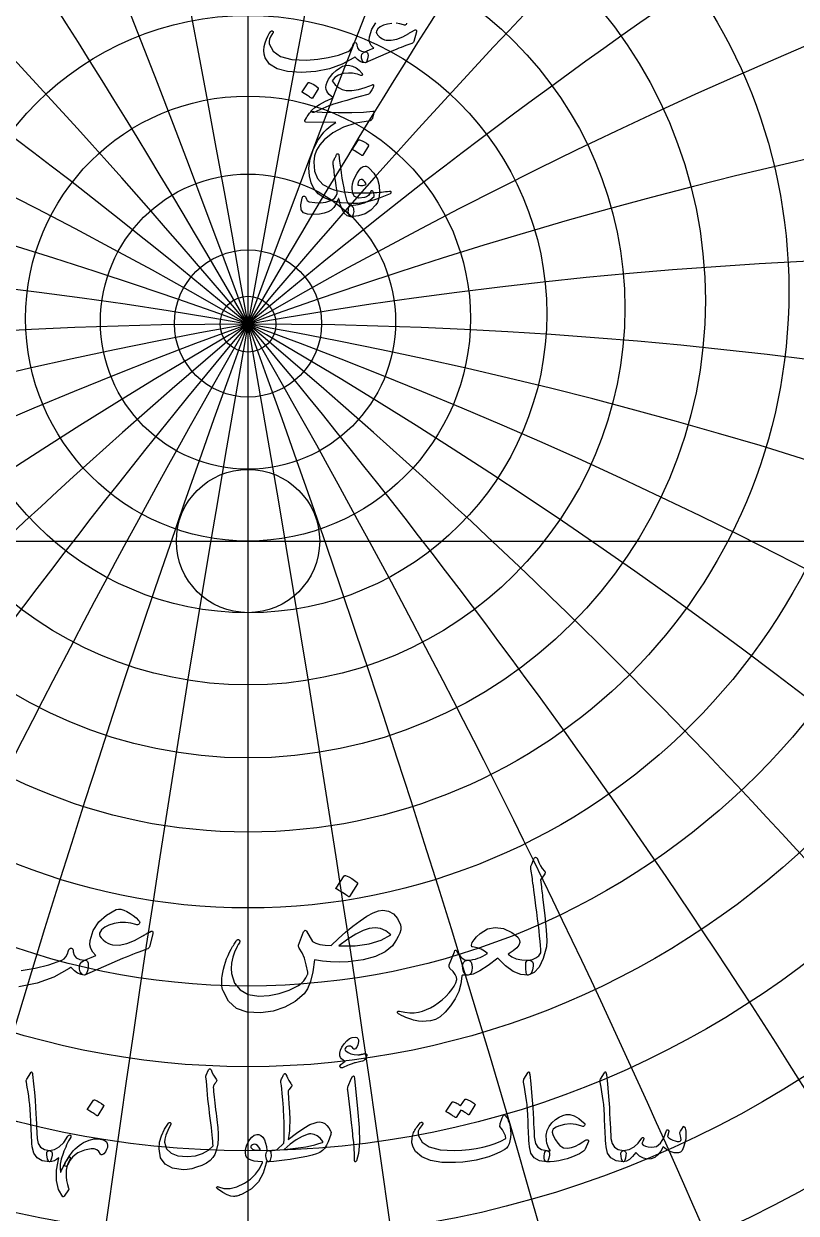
# Model space of a CAD drawing. Header units: millimetres. Extents: x -55 to 55, y -55 to 56.
# Drawn here: x -5.79 to 14.15, y -17.35 to 13.35 of the extents above; entities that cross this region are included whole.
import ezdxf

# ---------------------------------------------------------------- set-up
doc = ezdxf.new("R2010")
doc.units = ezdxf.units.MM
for name, color, linetype in [('CUT_INNER', 6, 'Continuous'), ('ENGRAVE', 7, 'Continuous'), ('ENGRAVE_FINE', 8, 'Continuous'), ('TEXT', 5, 'Continuous')]:
    doc.layers.add(name, color=color, linetype=linetype)

msp = doc.modelspace()

# ---------------------------------------------------------------- linework, layer by layer
at = {"layer": 'CUT_INNER'}
msp.add_circle((0, 0), 1.85, dxfattribs=at)
at = {"layer": 'ENGRAVE'}
for points in [[(0, -54), (0, 54)], [(-54, 0), (54, 0)]]:
    msp.add_lwpolyline(points, dxfattribs=at)
for centre, radius in [((0, 0), 54), ((0, 11.4852), 37.1669), ((0, 10.3479), 33.303), ((0, 9.4248), 29.8329), ((0, 0), 35.3478), ((0, 8.6686), 26.6792), ((0, 8.0447), 23.7826), ((0, 7.5277), 21.0964), ((0, 7.0982), 18.5835), ((0, 0), 23.1383), ((0, 6.7419), 16.2133), ((0, 6.4473), 13.9607), ((0, 6.206), 11.8046), ((0, 6.0113), 9.7265), ((0, 5.8581), 7.7106), ((0, 5.7426), 5.7426), ((0, 5.662), 3.8095), ((0, 5.6143), 1.8991), ((0, 5.5985), 0.72)]:
    msp.add_circle(centre, radius, dxfattribs=at)
msp.add_arc((0, -108.7894), 114.388, 72, 108, dxfattribs=at)
msp.add_arc((0, -108.7894), 114.388, 72, 108, dxfattribs=at)
at = {"layer": 'ENGRAVE_FINE'}
for centre, radius, start, end in [((-648.7264, -108.7894), 658.7341, 7.2741385, 13.7327429), ((-648.7264, -108.7894), 658.7341, 7.2741385, 13.7327429), ((648.7264, -108.7894), 658.7341, 166.2672571, 172.7258615), ((648.7264, -108.7894), 658.7341, 166.2672571, 172.7258615), ((-314.2784, -108.7894), 334.4481, 14.600687, 27.283105), ((-314.2784, -108.7894), 334.4481, 14.600687, 27.283105), ((314.2784, -108.7894), 334.4481, 152.716895, 165.399313), ((314.2784, -108.7894), 334.4481, 152.716895, 165.399313), ((-198.1258, -108.7894), 228.7759, 22.032702, 40.487991), ((-198.1258, -108.7894), 228.7759, 22.032702, 40.487991), ((198.1258, -108.7894), 228.7759, 139.512009, 157.967298), ((198.1258, -108.7894), 228.7759, 139.512009, 157.967298), ((-136.3223, -108.7894), 177.9561, 29.62447, 53.218263), ((-136.3223, -108.7894), 177.9561, 29.62447, 53.218263), ((136.3223, -108.7894), 177.9561, 126.781737, 150.37553), ((136.3223, -108.7894), 177.9561, 126.781737, 150.37553), ((-95.9829, -108.7894), 149.3229, 37.431974, 65.38611), ((-95.9829, -108.7894), 149.3229, 37.431974, 65.38611), ((95.9829, -108.7894), 149.3229, 114.61389, 142.568026), ((95.9829, -108.7894), 149.3229, 114.61389, 142.568026), ((-66.0419, -108.7894), 132.0839, 45.513129, 76.945134), ((-66.0419, -108.7894), 132.0839, 45.513129, 76.945134), ((66.0419, -108.7894), 132.0839, 103.054866, 134.486871), ((66.0419, -108.7894), 132.0839, 103.054866, 134.486871), ((-41.6338, -108.7894), 121.7291, 53.927662, 87.885106), ((-41.6338, -108.7894), 121.7291, 53.927662, 87.885106), ((41.6338, -108.7894), 121.7291, 92.114894, 126.072338), ((41.6338, -108.7894), 121.7291, 92.114894, 126.072338), ((-20.1697, -108.7894), 116.1526, 62.736443, 98.224064), ((-20.1697, -108.7894), 116.1526, 62.736443, 98.224064), ((20.1697, -108.7894), 116.1526, 81.775936, 117.263557), ((20.1697, -108.7894), 116.1526, 81.775936, 117.263557)]:
    msp.add_arc(centre, radius, start, end, dxfattribs=at)
at = {"layer": 'TEXT'}
for points in [[(3.7127, 13.3617), (3.5991, 13.3428), (3.4963, 13.312), (3.4147, 13.2709), (3.3542, 13.2194), (3.3149, 13.1576), (3.3109, 13.13), (3.3213, 13.0985), (3.346, 13.063), (3.3852, 13.0234), (3.4299, 12.9875), (3.4746, 12.9596), (3.5193, 12.9396), (3.564, 12.9276), (3.6979, 12.9242), (3.841, 12.9524), (3.9933, 13.0121), (4.1548, 13.1033), (4.1722, 13.1142), (4.1891, 13.1248), (4.2057, 13.135), (4.2219, 13.1448), (4.2374, 13.154), (4.2522, 13.1624), (4.2662, 13.1699), (4.2794, 13.1767), (4.3159, 13.1939), (4.3392, 13.1943), (4.3494, 13.1779), (4.3464, 13.1448), (4.3464, 13.1448), (4.2825, 12.8893), (4.2754, 12.8769), (4.2634, 12.8654), (4.2466, 12.8546), (4.2251, 12.8446), (4.1773, 12.8277), (4.1265, 12.8091), (4.0727, 12.7886), (4.0159, 12.7664), (3.9561, 12.7425), (3.8933, 12.7172), (3.8276, 12.6906), (3.7588, 12.6626), (3.0243, 12.3432), (2.9908, 12.3506), (2.9636, 12.3727), (2.9429, 12.4097), (2.9285, 12.4614), (2.9261, 12.5163), (2.9413, 12.5628), (2.974, 12.6009), (3.0243, 12.6306), (3.0306, 12.6335), (3.0431, 12.639), (3.0617, 12.6471), (3.0866, 12.6578), (3.1174, 12.6708), (3.154, 12.6861), (3.1964, 12.7036), (3.2446, 12.7232), (3.1826, 12.7869), (3.1433, 12.8566), (3.1267, 12.9322), (3.1329, 13.0139), (3.1943, 13.2081), (3.2989, 13.3723)], [(4.0917, 13.3643), (4.0903, 13.3482), (4.0814, 13.3332), (4.0678, 13.3216), (4.0526, 13.3156), (4.0358, 13.3152), (4.0175, 13.3204), (3.9219, 13.3506), (3.8203, 13.3643)], [(-5.854, -11.0826), (-5.4897, -11.0243), (-5.1408, -10.9357), (-4.8074, -10.8168), (-4.7485, -10.7819), (-4.6998, -10.7284), (-4.6612, -10.6563), (-4.6328, -10.5655), (-4.6232, -10.5397), (-4.6072, -10.5219), (-4.5849, -10.512), (-4.5561, -10.5102), (-4.5356, -10.519), (-4.521, -10.5368), (-4.5122, -10.5637), (-4.5093, -10.5996), (-4.4893, -10.6885), (-4.4337, -10.755), (-4.3424, -10.7992), (-4.2155, -10.821), (-4.1697, -10.8311), (-4.1388, -10.8572), (-4.1229, -10.8993), (-4.1218, -10.9573), (-4.1372, -11.0653), (-4.158, -11.1425), (-4.1841, -11.1888), (-4.2155, -11.2042), (-4.3089, -11.192), (-4.3975, -11.1553), (-4.4813, -11.0941), (-4.5604, -11.0084), (-4.567, -11.0049), (-4.5785, -11.0073), (-4.5947, -11.0156), (-4.6157, -11.0297), (-5.0128, -11.2532), (-5.4461, -11.4129), (-5.9155, -11.5087)]]:
    msp.add_lwpolyline(points, dxfattribs=at)
for points in [[(0.5876, 13.1544), (0.599, 13.1667), (0.6108, 13.1719), (0.6229, 13.1699), (0.6355, 13.1608), (0.6451, 13.1488), (0.6483, 13.1352), (0.6451, 13.12), (0.6355, 13.1033), (0.5868, 13.0278), (0.5557, 12.958), (0.5421, 12.8937), (0.5461, 12.835), (0.6461, 12.6422), (0.8407, 12.5077), (1.1299, 12.4314), (1.5137, 12.4135), (1.7986, 12.4344), (2.0718, 12.4781), (2.3335, 12.5446), (2.5836, 12.6338), (2.6277, 12.66), (2.6642, 12.7001), (2.6932, 12.7542), (2.7145, 12.8222), (2.7217, 12.8416), (2.7337, 12.855), (2.7504, 12.8624), (2.772, 12.8638), (2.7874, 12.8572), (2.7983, 12.8438), (2.8049, 12.8236), (2.8071, 12.7967), (2.8221, 12.73), (2.8638, 12.6801), (2.9323, 12.647), (3.0275, 12.6306), (3.0618, 12.623), (3.085, 12.6035), (3.0969, 12.5719), (3.0977, 12.5284), (3.0862, 12.4474), (3.0706, 12.3895), (3.051, 12.3548), (3.0275, 12.3432), (2.9574, 12.3524), (2.891, 12.3799), (2.8281, 12.4258), (2.7688, 12.4901), (2.7638, 12.4927), (2.7552, 12.4909), (2.7431, 12.4847), (2.7273, 12.4741), (2.4295, 12.3065), (2.1045, 12.1867), (1.7525, 12.1149), (1.3732, 12.0909), (1.0227, 12.1149), (0.7505, 12.1867), (0.5565, 12.3065), (0.4407, 12.4741), (0.4144, 12.5678), (0.4056, 12.6634), (0.4144, 12.761), (0.4407, 12.8606), (0.4762, 12.9532), (0.5126, 13.033), (0.5497, 13.1001), (0.5876, 13.1544)], [(3.2399, 11.7729), (3.2424, 11.7504), (3.2279, 11.7082), (3.1961, 11.6466), (3.1472, 11.5653), (3.1369, 11.5522), (3.1249, 11.5414), (3.1113, 11.533), (3.0961, 11.527), (2.8918, 11.4707), (2.7097, 11.42), (2.55, 11.3749), (2.4127, 11.3354), (2.2978, 11.3017), (2.2051, 11.2739), (2.1349, 11.2522), (2.087, 11.2364), (1.7006, 11.0639), (1.6734, 11.0619), (1.6527, 11.0655), (1.6383, 11.0747), (1.6303, 11.0895), (1.6301, 11.0949), (1.6327, 11.1015), (1.6381, 11.1092), (1.6463, 11.1182), (1.7249, 11.1921), (1.8427, 11.2699), (1.9996, 11.3518), (2.1956, 11.4376), (2.1423, 11.4831), (2.0974, 11.527), (2.0608, 11.5693), (2.0327, 11.61), (2.0153, 11.6545), (2.0111, 11.7082), (2.0201, 11.7711), (2.0423, 11.8432), (2.0782, 11.9182), (2.1285, 11.9933), (2.1932, 12.0683), (2.2722, 12.1434), (2.3582, 12.2082), (2.4407, 12.2527), (2.5195, 12.2769), (2.5948, 12.2807), (2.6968, 12.2601), (2.7888, 12.2176), (2.8708, 12.1531), (2.9429, 12.0667), (2.9492, 12.0559), (2.9524, 12.046), (2.9524, 12.0368), (2.9492, 12.0284), (2.9423, 12.0206), (2.9341, 12.0164), (2.9247, 12.0158), (2.9141, 12.0188), (2.8671, 12.0338), (2.8219, 12.0468), (2.7785, 12.0577), (2.7369, 12.0667), (2.6973, 12.0735), (2.6598, 12.0779), (2.6246, 12.0799), (2.5916, 12.0795), (2.454, 12.0633), (2.3385, 12.0244), (2.2449, 11.9627), (2.1732, 11.8783), (2.2495, 11.7779), (2.3345, 11.7034), (2.4283, 11.6549), (2.5309, 11.6324), (2.6836, 11.6308), (2.8478, 11.6547), (3.0237, 11.7042), (3.2111, 11.7793), (3.2189, 11.7813), (3.2263, 11.7809), (3.2333, 11.7781), (3.2399, 11.7729)], [(1.5553, 11.829), (1.5593, 11.833), (1.5648, 11.8354), (1.572, 11.8362), (1.5808, 11.8354), (1.6429, 11.8103), (1.7014, 11.7795), (1.7563, 11.7432), (1.8075, 11.7013), (1.8125, 11.6949), (1.8147, 11.6885), (1.8141, 11.6821), (1.8107, 11.6758), (1.6606, 11.433), (1.6551, 11.4273), (1.6479, 11.4259), (1.6391, 11.4289), (1.6287, 11.4362), (1.6197, 11.4426), (1.6056, 11.4522), (1.5862, 11.465), (1.5616, 11.4809), (1.5315, 11.5001), (1.4954, 11.5225), (1.4533, 11.548), (1.4052, 11.5768), (1.3988, 11.5815), (1.3956, 11.5863), (1.3956, 11.5911), (1.3988, 11.5959)], [(1.9145, 11.0735), (2.3243, 11.0591), (2.6786, 11.0576), (2.9774, 11.0687), (3.2207, 11.0927), (3.2282, 11.0936), (3.2347, 11.0931), (3.2402, 11.0912), (3.2446, 11.0879), (3.2479, 11.0834), (3.2498, 11.0779), (3.2503, 11.0714), (3.2494, 11.0639), (3.2431, 11.0348), (3.2371, 11.0081), (3.2312, 10.9837), (3.2255, 10.9617), (3.22, 10.9422), (3.2147, 10.925), (3.2096, 10.9102), (3.2047, 10.8979), (3.1943, 10.8781), (3.1824, 10.8635), (3.1688, 10.8542), (3.1536, 10.85), (2.7848, 10.7831), (2.4638, 10.6783), (2.1908, 10.5356), (1.9656, 10.355), (1.8519, 10.225), (1.7692, 10.0875), (1.7177, 9.9424), (1.6974, 9.7897), (1.7169, 9.55), (1.7948, 9.3546), (1.9309, 9.2035), (2.1253, 9.0967), (2.2261, 9.0644), (2.3369, 9.0376), (2.4576, 9.0165), (2.5884, 9.0009), (2.7289, 8.9907), (2.879, 8.9857), (3.0387, 8.9859), (3.2079, 8.9913), (3.2681, 8.9947), (3.3273, 8.9985), (3.3855, 9.0027), (3.4426, 9.0073), (3.4984, 9.0123), (3.5524, 9.0177), (3.6046, 9.0235), (3.655, 9.0296), (3.6704, 9.0304), (3.6814, 9.0265), (3.6879, 9.0177), (3.6901, 9.0041), (3.6889, 8.9883), (3.6854, 8.9762), (3.6794, 8.9676), (3.671, 8.9626), (3.5808, 8.9245), (3.4953, 8.8899), (3.4147, 8.859), (3.3389, 8.8316), (3.268, 8.8077), (3.2023, 8.7869), (3.1419, 8.7694), (3.0866, 8.755), (3.0346, 8.7444), (2.984, 8.735), (2.9348, 8.7269), (2.887, 8.7199), (2.8404, 8.7145), (2.7948, 8.7111), (2.7501, 8.7097), (2.7065, 8.7103), (2.4087, 8.7334), (2.1604, 8.7837), (1.9616, 8.8612), (1.8123, 8.9658), (1.7028, 9.0965), (1.6263, 9.2492), (1.583, 9.4239), (1.5728, 9.6205), (1.6042, 9.8644), (1.679, 10.1011), (1.7974, 10.3306), (1.9592, 10.553), (2.0225, 10.6202), (2.0942, 10.6847), (2.1742, 10.7464), (2.2626, 10.8053), (1.4898, 10.8116), (1.4712, 10.8196), (1.4634, 10.834), (1.4664, 10.8548), (1.4802, 10.8819), (1.5062, 10.9214), (1.5297, 10.957), (1.5509, 10.9885), (1.5696, 11.016), (1.586, 11.0394), (1.6, 11.0583), (1.6115, 11.0729), (1.6207, 11.0831), (1.6415, 11.0849), (1.6974, 11.0839), (1.7884, 11.0801), (1.9145, 11.0735)], [(2.855, 10.3514), (2.859, 10.3554), (2.8646, 10.3578), (2.8718, 10.3586), (2.8806, 10.3578), (2.9427, 10.3327), (3.0011, 10.3019), (3.056, 10.2656), (3.1073, 10.2237), (3.1123, 10.2173), (3.1145, 10.2109), (3.1139, 10.2045), (3.1105, 10.1981), (2.9604, 9.9554), (2.9548, 9.9496), (2.9476, 9.9482), (2.9389, 9.9512), (2.9285, 9.9586), (2.9195, 9.965), (2.9053, 9.9746), (2.886, 9.9873), (2.8614, 10.0033), (2.8313, 10.0225), (2.7952, 10.0448), (2.753, 10.0704), (2.7049, 10.0991), (2.6985, 10.1039), (2.6954, 10.1087), (2.6954, 10.1135), (2.6985, 10.1183)], [(2.657, 8.6588), (2.6802, 8.6477), (2.6985, 8.6301), (2.7121, 8.6061), (2.7209, 8.5758), (2.7267, 8.5383), (2.7281, 8.5023), (2.7251, 8.468), (2.7177, 8.4353), (2.7067, 8.4073), (2.693, 8.3874), (2.6764, 8.3754), (2.657, 8.3714), (2.5614, 8.398), (2.4822, 8.4648), (2.4193, 8.572), (2.3728, 8.7195), (2.3668, 8.745), (2.3616, 8.767), (2.3572, 8.7857), (2.3536, 8.8009), (2.3509, 8.8128), (2.3489, 8.8213), (2.3477, 8.8264), (2.3473, 8.8281), (2.3425, 8.8375), (2.3377, 8.8401), (2.3329, 8.8359), (2.3281, 8.8249), (2.2738, 8.7023), (2.2131, 8.6061), (2.1461, 8.5363), (2.0726, 8.4928), (1.966, 8.4592), (1.8411, 8.4385), (1.6978, 8.4305), (1.5361, 8.4353), (1.4281, 8.4686), (1.3692, 8.5495), (1.3595, 8.6778), (1.3988, 8.8536), (1.4078, 8.8748), (1.4187, 8.8904), (1.4317, 8.9003), (1.4467, 8.9047), (1.4614, 8.9033), (1.4738, 8.896), (1.4838, 8.8826), (1.4914, 8.8632), (1.5076, 8.8219), (1.5273, 8.7906), (1.5507, 8.7692), (1.5776, 8.7578), (1.7287, 8.7347), (1.8722, 8.7323), (2.0081, 8.7506), (2.1365, 8.7898), (2.1922, 8.8189), (2.2379, 8.8584), (2.2736, 8.9083), (2.2994, 8.9686), (2.2978, 8.9971), (2.2898, 9.0636), (2.2754, 9.168), (2.2546, 9.3103), (2.2441, 9.3865), (2.2347, 9.4552), (2.2265, 9.5166), (2.2195, 9.5706), (2.2135, 9.6168), (2.2083, 9.6548), (2.2039, 9.6847), (2.2004, 9.7063), (2.1974, 9.7394), (2.198, 9.7686), (2.2022, 9.7937), (2.2099, 9.8149), (2.2223, 9.8411), (2.2339, 9.8656), (2.2447, 9.8882), (2.2546, 9.9091), (2.2636, 9.9282), (2.2714, 9.9454), (2.278, 9.9609), (2.2834, 9.9746), (2.289, 9.9856), (2.2962, 9.9929), (2.3049, 9.9967), (2.3153, 9.9969), (2.3267, 9.9925), (2.3353, 9.9858), (2.3411, 9.9766), (2.3441, 9.965), (2.3635, 9.8016), (2.3836, 9.6468), (2.4042, 9.5006), (2.4255, 9.363), (2.4472, 9.234), (2.469, 9.1135), (2.4911, 9.0016), (2.5133, 8.8983), (2.5403, 8.8019), (2.5732, 8.7299), (2.6121, 8.6822), (2.657, 8.6588)], [(3.0243, 9.6776), (3.0462, 9.6744), (3.0706, 9.6648), (3.0973, 9.6488), (3.1265, 9.6265), (3.2512, 9.4935), (3.3381, 9.3438), (3.387, 9.1774), (3.3979, 8.9942), (3.3882, 8.8987), (3.3684, 8.8137), (3.3387, 8.7391), (3.2989, 8.6748), (3.1702, 8.5421), (3.0203, 8.4473), (2.8492, 8.3904), (2.657, 8.3714), (2.6377, 8.376), (2.6211, 8.3898), (2.6073, 8.4127), (2.5964, 8.4449), (2.5923, 8.4626), (2.5896, 8.4808), (2.5883, 8.4994), (2.5884, 8.5183), (2.5895, 8.5371), (2.5912, 8.555), (2.5935, 8.5722), (2.5964, 8.5886), (2.6049, 8.6169), (2.6179, 8.6381), (2.6353, 8.652), (2.657, 8.6588), (2.8443, 8.684), (3.0067, 8.7307), (3.1444, 8.7989), (3.2574, 8.8888), (3.252, 8.9337), (3.2454, 8.9694), (3.2377, 8.996), (3.2287, 9.0133), (3.2179, 9.0283), (3.2079, 9.0381), (3.1987, 9.0427), (3.1904, 9.0421), (3.1846, 9.0401), (3.18, 9.0373), (3.1766, 9.0337), (3.1744, 9.0293), (3.1436, 8.9662), (3.1057, 8.9175), (3.0606, 8.8832), (3.0083, 8.8632), (2.8564, 8.8514), (2.752, 8.8928), (2.6952, 8.9872), (2.6858, 9.1347), (2.6985, 9.2193), (2.7241, 9.3071), (2.7624, 9.3981), (2.8135, 9.4923), (2.8674, 9.5734), (2.9205, 9.6313), (2.9728, 9.666), (3.0243, 9.6776)], [(2.9189, 9.3327), (2.8872, 9.3237), (2.8622, 9.2999), (2.8441, 9.2614), (2.8327, 9.2081), (2.8329, 9.1997), (2.8335, 9.1938), (2.8345, 9.1902), (2.8359, 9.189), (2.868, 9.1812), (2.9005, 9.177), (2.9335, 9.1764), (2.9668, 9.1794), (2.9961, 9.1856), (3.0203, 9.1945), (3.0393, 9.2063), (3.053, 9.2209), (3.0171, 9.2722), (2.9828, 9.3079), (2.95, 9.3281), (2.9189, 9.3327)], [(7.3026, -8.3939), (7.3313, -8.3245), (7.3537, -8.2694), (7.3696, -8.2287), (7.3792, -8.2023), (7.3867, -8.1855), (7.3963, -8.1736), (7.408, -8.1664), (7.4218, -8.164), (7.4375, -8.1666), (7.4505, -8.1746), (7.4609, -8.1879), (7.4686, -8.2066), (7.504, -8.2978), (7.5464, -8.3801), (7.5956, -8.4533), (7.6517, -8.5174), (7.6674, -8.5379), (7.672, -8.561), (7.6653, -8.5869), (7.6475, -8.6153), (7.5538, -8.7473), (7.5602, -8.8064), (7.5666, -8.8644), (7.573, -8.9214), (7.5794, -8.9773), (7.5857, -9.0321), (7.5921, -9.0859), (7.5985, -9.1385), (7.6049, -9.1902), (7.6637, -9.6681), (7.6996, -10.0418), (7.7127, -10.3111), (7.7028, -10.4761), (7.6225, -10.7755), (7.5176, -10.9967), (7.3883, -11.1396), (7.2345, -11.2042), (7.2302, -11.2042), (7.2259, -11.2042), (7.2217, -11.2042), (7.2174, -11.2042), (7.1921, -11.1803), (7.1759, -11.1255), (7.1687, -11.0398), (7.1706, -10.9232), (7.1746, -10.8801), (7.1865, -10.8487), (7.2065, -10.829), (7.2345, -10.821), (7.3425, -10.7995), (7.4325, -10.7603), (7.5043, -10.7037), (7.5581, -10.6294), (7.5545, -10.5402), (7.548, -10.4389), (7.5385, -10.3252), (7.5261, -10.1993), (7.5111, -10.0617), (7.4937, -9.913), (7.4738, -9.753), (7.4516, -9.5819), (7.4311, -9.4137), (7.4122, -9.2626), (7.3949, -9.1284), (7.3792, -9.0113), (7.3657, -8.9113), (7.3547, -8.8282), (7.3465, -8.7622), (7.3409, -8.7133), (7.2983, -8.4706), (7.297, -8.4466), (7.2973, -8.4259), (7.2991, -8.4083), (7.3026, -8.3939)], [(2.4825, -8.6451), (2.4878, -8.6398), (2.4952, -8.6366), (2.5048, -8.6356), (2.5165, -8.6366), (2.5993, -8.6702), (2.6773, -8.7111), (2.7504, -8.7596), (2.8188, -8.8155), (2.8255, -8.824), (2.8284, -8.8325), (2.8276, -8.841), (2.8231, -8.8495), (2.623, -9.1731), (2.6155, -9.1809), (2.6059, -9.1827), (2.5942, -9.1787), (2.5804, -9.1689), (2.5684, -9.1604), (2.5495, -9.1476), (2.5237, -9.1306), (2.491, -9.1093), (2.4508, -9.0837), (2.4026, -9.0539), (2.3465, -9.0199), (2.2823, -8.9815), (2.2738, -8.9751), (2.2695, -8.9688), (2.2695, -8.9624), (2.2738, -8.956)], [(-2.4569, -10.1355), (-2.5421, -10.4761), (-2.5516, -10.4926), (-2.5676, -10.508), (-2.59, -10.5224), (-2.6187, -10.5357), (-2.6824, -10.5582), (-2.7502, -10.5831), (-2.8219, -10.6104), (-2.8976, -10.64), (-2.9773, -10.6719), (-3.061, -10.7055), (-3.1487, -10.741), (-3.2404, -10.7784), (-4.2197, -11.2042), (-4.2645, -11.1944), (-4.3006, -11.1649), (-4.3283, -11.1156), (-4.3475, -11.0467), (-4.3507, -10.9735), (-4.3305, -10.9115), (-4.2868, -10.8607), (-4.2197, -10.821), (-4.2114, -10.8172), (-4.1947, -10.8098), (-4.1698, -10.7991), (-4.1367, -10.7848), (-4.0956, -10.7674), (-4.0468, -10.747), (-3.9902, -10.7237), (-3.9259, -10.6975), (-4.0087, -10.6126), (-4.0611, -10.5198), (-4.0832, -10.4189), (-4.075, -10.31), (-3.993, -10.0511), (-3.8535, -9.8321), (-3.6566, -9.653), (-3.4022, -9.5138), (-3.3466, -9.5007), (-3.2819, -9.5042), (-3.2082, -9.5242), (-3.1254, -9.5606), (-3.0395, -9.6104), (-2.9604, -9.666), (-2.8883, -9.7275), (-2.8231, -9.7948), (-2.8047, -9.8196), (-2.7965, -9.8427), (-2.7983, -9.8643), (-2.8103, -9.8842), (-2.8284, -9.8997), (-2.8486, -9.9077), (-2.871, -9.9082), (-2.8955, -9.9013), (-3.023, -9.8611), (-3.1584, -9.8427), (-3.3019, -9.8462), (-3.4533, -9.8715), (-3.5903, -9.9125), (-3.6992, -9.9673), (-3.7798, -10.0359), (-3.8323, -10.1184), (-3.8376, -10.1552), (-3.8237, -10.1972), (-3.7907, -10.2446), (-3.7386, -10.2973), (-3.679, -10.3452), (-3.6194, -10.3824), (-3.5597, -10.409), (-3.5001, -10.425), (-3.3216, -10.4295), (-3.1307, -10.392), (-2.9277, -10.3124), (-2.7124, -10.1908), (-2.6892, -10.1762), (-2.6666, -10.1621), (-2.6445, -10.1485), (-2.623, -10.1355), (-2.6022, -10.1232), (-2.5825, -10.112), (-2.5639, -10.1019), (-2.5463, -10.0929), (-2.4976, -10.07), (-2.4665, -10.0695), (-2.4529, -10.0913), (-2.4569, -10.1355)], [(3.4788, -9.5308), (3.6273, -9.5526), (3.7535, -9.6224), (3.8573, -9.74), (3.9387, -9.9055), (3.9478, -9.9689), (3.9408, -10.0397), (3.918, -10.1179), (3.8791, -10.2036), (3.8344, -10.2861), (3.7939, -10.3548), (3.7577, -10.4096), (3.7258, -10.4506), (3.5395, -10.6039), (3.2872, -10.7231), (2.9689, -10.8082), (2.5846, -10.8593), (2.3534, -10.8705), (2.1322, -10.8657), (1.9212, -10.845), (1.7203, -10.8082), (1.6729, -11.1204), (1.6117, -11.3714), (1.5366, -11.5611), (1.4477, -11.6897), (1.2146, -11.8879), (0.9495, -12.0356), (0.6525, -12.1328), (0.3236, -12.1793), (-0.0226, -12.1631), (-0.2991, -12.0633), (-0.5059, -11.8799), (-0.643, -11.613), (-0.6547, -11.5716), (-0.6643, -11.5284), (-0.6717, -11.4833), (-0.677, -11.4363), (-0.6797, -11.3877), (-0.6792, -11.3378), (-0.6754, -11.2866), (-0.6685, -11.234), (-0.6536, -11.141), (-0.6345, -11.0494), (-0.611, -10.959), (-0.5834, -10.87), (-0.5517, -10.7826), (-0.5163, -10.697), (-0.4772, -10.6133), (-0.4343, -10.5315), (-0.4153, -10.4982), (-0.3965, -10.4665), (-0.378, -10.4365), (-0.3598, -10.408), (-0.3421, -10.3811), (-0.3252, -10.3558), (-0.3091, -10.3321), (-0.2938, -10.31), (-0.2829, -10.2975), (-0.2715, -10.2898), (-0.2595, -10.2869), (-0.247, -10.2888), (-0.2337, -10.2938), (-0.2235, -10.3005), (-0.2166, -10.3087), (-0.2129, -10.3186), (-0.2118, -10.3297), (-0.2129, -10.342), (-0.2161, -10.3553), (-0.2214, -10.3697), (-0.2526, -10.4168), (-0.2821, -10.4687), (-0.31, -10.5253), (-0.3364, -10.5868), (-0.3917, -10.7441), (-0.4258, -10.8923), (-0.4386, -11.0315), (-0.4301, -11.1617), (-0.3505, -11.4089), (-0.2055, -11.5885), (0.0051, -11.7006), (0.281, -11.745), (0.5477, -11.7325), (0.8069, -11.6822), (1.0587, -11.5941), (1.303, -11.4682), (1.3767, -11.4158), (1.4403, -11.3522), (1.4938, -11.2774), (1.5372, -11.1915), (1.5422, -11.1795), (1.5446, -11.1649), (1.5443, -11.1476), (1.5414, -11.1276), (1.5039, -10.937), (1.4552, -10.7699), (1.3953, -10.6262), (1.3243, -10.5059), (1.3102, -10.4838), (1.3019, -10.4644), (1.2995, -10.4476), (1.303, -10.4335), (1.435, -10.0844), (1.4539, -10.058), (1.4722, -10.0471), (1.4901, -10.0516), (1.5074, -10.0716), (1.6649, -10.3399), (1.7493, -10.3798), (1.8576, -10.4101), (1.9898, -10.4309), (2.1461, -10.442), (2.3316, -10.2613), (2.5176, -10.094), (2.7041, -9.9399), (2.8912, -9.7991), (3.0701, -9.6817), (3.2276, -9.5979), (3.3639, -9.5476), (3.4788, -9.5308)], [(3.6875, -10.161), (3.5568, -10.0615), (3.4203, -10.0013), (3.2779, -9.9806), (3.1297, -9.9992), (2.9689, -10.0559), (2.7848, -10.1493), (2.5772, -10.2794), (2.3462, -10.4463), (2.7669, -10.4476), (3.1307, -10.4005), (3.4376, -10.305), (3.6875, -10.161)], [(7.2345, -10.821), (7.2967, -10.8303), (7.3388, -10.8583), (7.3606, -10.9048), (7.3622, -10.97), (7.3414, -11.0709), (7.3132, -11.1436), (7.2776, -11.188), (7.2345, -11.2042), (7.0383, -11.1864), (6.8416, -11.1074), (6.6444, -10.9671), (6.4467, -10.7657), (6.1973, -10.9591), (5.9858, -11.0967), (5.812, -11.1784), (5.676, -11.2042), (5.631, -11.1941), (5.594, -11.1638), (5.565, -11.1132), (5.544, -11.0424), (5.5379, -10.9488), (5.5578, -10.8806), (5.6039, -10.838), (5.676, -10.821), (5.7416, -10.8146), (5.8064, -10.804), (5.8704, -10.7891), (5.9336, -10.7699), (5.996, -10.7462), (6.0576, -10.7178), (6.1184, -10.6845), (6.1785, -10.6464), (6.1047, -10.5863), (6.0156, -10.5379), (5.911, -10.5011), (5.791, -10.4761), (5.7801, -10.4716), (5.7729, -10.4623), (5.7694, -10.4482), (5.7697, -10.4293), (5.7899, -10.3641), (5.8335, -10.292), (5.9006, -10.2129), (5.9911, -10.127), (6.1798, -10.0138), (6.3796, -9.9726), (6.5907, -10.0032), (6.8129, -10.1057), (6.9071, -10.1711), (6.9726, -10.2355), (7.0093, -10.2989), (7.0173, -10.3611), (6.9939, -10.4282), (6.9364, -10.5017), (6.8448, -10.5815), (6.7192, -10.6677), (6.8089, -10.7348), (6.9247, -10.7827), (7.0665, -10.8114), (7.2345, -10.821)], [(5.1948, -10.9402), (5.3268, -10.5996), (5.3415, -10.5725), (5.3556, -10.5591), (5.3692, -10.5597), (5.3822, -10.574), (5.4179, -10.6337), (5.4525, -10.6848), (5.486, -10.7273), (5.5185, -10.7614), (5.5541, -10.7875), (5.593, -10.8061), (5.635, -10.8173), (5.6803, -10.821), (5.725, -10.8327), (5.7569, -10.8679), (5.7761, -10.9264), (5.7825, -11.0084), (5.7761, -11.0909), (5.7569, -11.151), (5.725, -11.1888), (5.6803, -11.2042), (5.6459, -11.2058), (5.6111, -11.2064), (5.5757, -11.2058), (5.5397, -11.2042), (5.5336, -11.2058), (5.528, -11.2106), (5.523, -11.2186), (5.5185, -11.2298), (5.4956, -11.4312), (5.4397, -11.6269), (5.3508, -11.8166), (5.2289, -12.0005), (5.0929, -12.1604), (4.9617, -12.2783), (4.8353, -12.3542), (4.7137, -12.388), (4.5992, -12.3968), (4.4944, -12.3976), (4.3991, -12.3904), (4.3134, -12.3752), (4.2715, -12.3635), (4.2267, -12.3497), (4.1789, -12.3337), (4.1282, -12.3156), (4.0748, -12.2948), (4.0191, -12.2709), (3.9609, -12.2437), (3.9004, -12.2134), (3.8852, -12.2065), (3.8738, -12.1985), (3.8661, -12.1895), (3.8621, -12.1793), (3.8594, -12.1658), (3.8599, -12.1549), (3.8637, -12.1466), (3.8706, -12.141), (3.8796, -12.136), (3.8897, -12.1336), (3.9009, -12.1338), (3.9132, -12.1368), (4.0473, -12.1639), (4.1729, -12.1772), (4.29, -12.1767), (4.3986, -12.1623), (4.506, -12.134), (4.611, -12.0958), (4.7135, -12.0477), (4.8137, -11.9899), (4.9118, -11.9224), (5.008, -11.8456), (5.1024, -11.7595), (5.1948, -11.6641), (5.2643, -11.5771), (5.3194, -11.4906), (5.3601, -11.4046), (5.3865, -11.3192), (5.3787, -11.2596), (5.3471, -11.1915), (5.2914, -11.1148), (5.2119, -11.0297), (5.198, -11.0113), (5.1906, -10.9903), (5.1895, -10.9666), (5.1948, -10.9402)], [(2.9556, -13.4291), (2.914, -13.4369), (2.8754, -13.4442), (2.8398, -13.4512), (2.8071, -13.4578), (2.7777, -13.4642), (2.7516, -13.4706), (2.729, -13.477), (2.7097, -13.4834), (2.6902, -13.4907), (2.6666, -13.4997), (2.6391, -13.5106), (2.6075, -13.5233), (2.572, -13.538), (2.5325, -13.5548), (2.489, -13.5739), (2.4415, -13.5951), (2.4221, -13.6015), (2.4055, -13.6015), (2.3918, -13.5951), (2.3808, -13.5824), (2.3742, -13.551), (2.3928, -13.5145), (2.4365, -13.4728), (2.5053, -13.4259), (2.4526, -13.3959), (2.4127, -13.3636), (2.3856, -13.3289), (2.3712, -13.2918), (2.3684, -13.2217), (2.3856, -13.1457), (2.4227, -13.0636), (2.4798, -12.9756), (2.5479, -12.8968), (2.6179, -12.8423), (2.69, -12.8121), (2.764, -12.8063), (2.8053, -12.8167), (2.8335, -12.8383), (2.8484, -12.871), (2.8502, -12.9149), (2.8431, -12.9624), (2.8311, -13.0059), (2.8143, -13.0455), (2.7928, -13.081), (2.7712, -13.1059), (2.7512, -13.1169), (2.7329, -13.1139), (2.7161, -13.097), (2.697, -13.0716), (2.6746, -13.053), (2.649, -13.0413), (2.6203, -13.0363), (2.5902, -13.0363), (2.5636, -13.0427), (2.5407, -13.0554), (2.5213, -13.0746), (2.5071, -13.0977), (2.5029, -13.1193), (2.5087, -13.1393), (2.5245, -13.1576), (2.5836, -13.2013), (2.6554, -13.2335), (2.7401, -13.254), (2.8375, -13.263), (2.846, -13.2627), (2.8554, -13.2618), (2.8659, -13.2603), (2.8774, -13.2582), (2.8899, -13.2557), (2.9033, -13.253), (2.9178, -13.2501), (2.9333, -13.247), (2.95, -13.244), (2.9652, -13.2411), (2.9788, -13.2384), (2.9908, -13.2359), (3.0013, -13.2338), (3.0107, -13.2323), (3.0189, -13.2314), (3.0259, -13.2311), (3.0391, -13.2325), (3.0498, -13.2367), (3.0582, -13.2437), (3.0642, -13.2534), (3.068, -13.2628), (3.0698, -13.2718), (3.0696, -13.2804), (3.0674, -13.2886), (3.0365, -13.3464), (3.0075, -13.3892), (2.9806, -13.4167), (2.9556, -13.4291)], [(-5.6095, -13.7229), (-5.6033, -13.7133), (-5.5975, -13.7069), (-5.5921, -13.7037), (-5.5871, -13.7037), (-5.5795, -13.7079), (-5.5727, -13.7205), (-5.5668, -13.7414), (-5.5616, -13.7708), (-5.5352, -14.0093), (-5.5137, -14.2299), (-5.4969, -14.4325), (-5.4849, -14.6171), (-5.4772, -14.775), (-5.4701, -14.9165), (-5.4637, -15.0416), (-5.4578, -15.1504), (-5.4527, -15.2428), (-5.4486, -15.3189), (-5.4455, -15.3785), (-5.4434, -15.4219), (-5.4151, -15.5516), (-5.3524, -15.647), (-5.2554, -15.7081), (-5.124, -15.7348), (-5.0875, -15.7444), (-5.0642, -15.7668), (-5.054, -15.8019), (-5.057, -15.8498), (-5.072, -15.9252), (-5.0881, -15.9791), (-5.1055, -16.0115), (-5.124, -16.0222), (-5.3089, -15.9979), (-5.445, -15.9248), (-5.5324, -15.8031), (-5.5711, -15.6326), (-5.5772, -15.5511), (-5.5827, -15.4694), (-5.5876, -15.3874), (-5.5919, -15.3053), (-5.5958, -15.223), (-5.5995, -15.1404), (-5.603, -15.0577), (-5.6063, -14.9748), (-5.6123, -14.8166), (-5.6206, -14.6742), (-5.6314, -14.5475), (-5.6446, -14.4366), (-5.6602, -14.3302), (-5.6781, -14.2167), (-5.6985, -14.0962), (-5.7212, -13.9688), (-5.7242, -13.9458), (-5.7236, -13.9249), (-5.7194, -13.9059), (-5.7117, -13.889)], [(-1.0171, -13.6462), (-1.0116, -13.6365), (-1.0044, -13.6295), (-0.9956, -13.6253), (-0.9852, -13.6239), (-0.9748, -13.6257), (-0.966, -13.6311), (-0.9589, -13.6401), (-0.9533, -13.6526), (-0.9235, -13.7259), (-0.8918, -13.7892), (-0.8581, -13.8424), (-0.8223, -13.8858), (-0.8118, -13.9013), (-0.8088, -13.9193), (-0.8134, -13.9396), (-0.8255, -13.9624), (-0.8333, -13.9734), (-0.8407, -13.984), (-0.8477, -13.9941), (-0.8543, -14.0039), (-0.8605, -14.0131), (-0.8662, -14.0215), (-0.8716, -14.0291), (-0.8766, -14.0359), (-0.885, -14.0482), (-0.891, -14.063), (-0.8946, -14.0802), (-0.8958, -14.0997), (-0.892, -14.1549), (-0.887, -14.2151), (-0.8808, -14.2803), (-0.8734, -14.3504), (-0.8651, -14.4256), (-0.8559, -14.5057), (-0.8459, -14.5908), (-0.8351, -14.681), (-0.823, -14.7709), (-0.8124, -14.8554), (-0.8031, -14.9345), (-0.7952, -15.0083), (-0.7885, -15.0769), (-0.7828, -15.1404), (-0.7781, -15.199), (-0.7744, -15.2526), (-0.7702, -15.4113), (-0.7832, -15.5616), (-0.8134, -15.7035), (-0.8607, -15.837), (-0.9068, -15.9155), (-0.978, -15.9879), (-1.0744, -16.0544), (-1.196, -16.1149), (-1.3277, -16.165), (-1.4515, -16.2003), (-1.5672, -16.2208), (-1.675, -16.2266), (-1.9449, -16.1895), (-2.1381, -16.0877), (-2.2546, -15.9212), (-2.2946, -15.6901), (-2.2806, -15.5179), (-2.2355, -15.3492), (-2.1592, -15.1841), (-2.0519, -15.0227), (-2.0437, -15.0133), (-2.0351, -15.0075), (-2.0261, -15.0053), (-2.0167, -15.0067), (-2.0067, -15.0105), (-1.9992, -15.0155), (-1.994, -15.0217), (-1.9912, -15.029), (-1.9892, -15.04), (-1.9896, -15.0506), (-1.9924, -15.0608), (-1.9976, -15.0706), (-2.0708, -15.2133), (-2.1213, -15.3348), (-2.1491, -15.4352), (-2.154, -15.5145), (-2.1008, -15.6851), (-1.9856, -15.8043), (-1.8085, -15.8719), (-1.5696, -15.8881), (-1.3543, -15.8648), (-1.1712, -15.8107), (-1.0205, -15.7258), (-0.9022, -15.6103), (-0.9047, -15.5545), (-0.909, -15.4893), (-0.9151, -15.4148), (-0.9229, -15.3308), (-0.9328, -15.2373), (-0.9449, -15.134), (-0.9592, -15.021), (-0.9756, -14.8981), (-0.9912, -14.7714), (-1.006, -14.6466), (-1.0199, -14.5239), (-1.0331, -14.4031), (-1.0453, -14.2844), (-1.0563, -14.1676), (-1.066, -14.0528), (-1.0746, -13.94), (-1.0874, -13.8315), (-1.0868, -13.8191), (-1.085, -13.8075), (-1.082, -13.7967), (-1.0778, -13.7868)], [(0.9309, -13.7612), (0.9385, -13.753), (0.9453, -13.7476), (0.9513, -13.745), (0.9565, -13.7452), (0.9627, -13.748), (0.9684, -13.7532), (0.9738, -13.7608), (0.9788, -13.7708), (0.9991, -13.8139), (1.0183, -13.8538), (1.0366, -13.8905), (1.0539, -13.9241), (1.0703, -13.954), (1.0862, -13.98), (1.1015, -14.0019), (1.1161, -14.0199), (1.1269, -14.0347), (1.1305, -14.0502), (1.1269, -14.0666), (1.1161, -14.0838), (1.0523, -14.1636), (1.0441, -14.1774), (1.0387, -14.1931), (1.0361, -14.2109), (1.0363, -14.2307), (1.0467, -14.3814), (1.0555, -14.5141), (1.0627, -14.6289), (1.0682, -14.7257), (1.0724, -14.8047), (1.0754, -14.8662), (1.0772, -14.9101), (1.0778, -14.9364), (1.0771, -15.0143), (1.075, -15.0881), (1.0715, -15.158), (1.0666, -15.2239), (1.0606, -15.2857), (1.0535, -15.3436), (1.0454, -15.3975), (1.0363, -15.4474), (1.2533, -15.2813), (1.4411, -15.1536), (1.5998, -15.0642), (1.7293, -15.0131), (1.787, -14.9995), (1.8387, -14.9939), (1.8844, -14.9963), (1.9241, -15.0067), (1.9802, -15.0358), (2.0335, -15.0817), (2.084, -15.1444), (2.1317, -15.2239), (2.1391, -15.2428), (2.1421, -15.2646), (2.1407, -15.2891), (2.1349, -15.3165), (2.1032, -15.4147), (2.0654, -15.5081), (2.0217, -15.5967), (1.972, -15.6805), (1.9237, -15.7344), (1.8555, -15.7811), (1.7672, -15.8206), (1.659, -15.853), (1.5142, -15.885), (1.3704, -15.9141), (1.2276, -15.9401), (1.0858, -15.9632), (0.9452, -15.983), (0.806, -15.9995), (0.6682, -16.0126), (0.5317, -16.0222), (0.5164, -16.0179), (0.5022, -16.0047), (0.4892, -15.9827), (0.4774, -15.952), (0.4671, -15.9143), (0.4615, -15.8777), (0.4607, -15.8424), (0.4647, -15.8083), (0.4736, -15.7785), (0.4878, -15.7564), (0.5072, -15.7418), (0.5317, -15.7348), (0.5644, -15.733), (0.5952, -15.7308), (0.6242, -15.7282), (0.6515, -15.7252), (0.6769, -15.7222), (0.7006, -15.7197), (0.7224, -15.7175), (0.7425, -15.7157), (0.9213, -15.5432), (0.9229, -15.5357), (0.9245, -15.526), (0.9261, -15.5142), (0.9277, -15.5001), (0.9293, -15.4838), (0.9309, -15.4654), (0.9325, -15.4447), (0.9341, -15.4219), (0.9355, -15.397), (0.9365, -15.3704), (0.9371, -15.3419), (0.9373, -15.3117), (0.9373, -15.2798), (0.9373, -15.2466), (0.9373, -15.212), (0.9373, -15.176), (0.9369, -15.1352), (0.9357, -15.0865), (0.9337, -15.0298), (0.9309, -14.9652), (0.9273, -14.8929), (0.9229, -14.8135), (0.9177, -14.7269), (0.9118, -14.633), (0.898, -14.4249), (0.8854, -14.2602), (0.874, -14.139), (0.8639, -14.0614), (0.8557, -14.0115), (0.8503, -13.9736), (0.8477, -13.9476), (0.8479, -13.9337), (0.8576, -13.9073), (0.8674, -13.8826), (0.8775, -13.8594), (0.8878, -13.8379), (0.8983, -13.8175), (0.909, -13.7979), (0.9198, -13.7792), (0.9309, -13.7612)], [(2.665, -13.8826), (2.6956, -13.8235), (2.7201, -13.8027), (2.7387, -13.8203), (2.7512, -13.8762), (2.8247, -14.6586), (2.8684, -15.1388), (2.8782, -15.5225), (2.854, -15.8095), (2.796, -15.9999), (2.7854, -16.0155), (2.776, -16.0238), (2.7678, -16.025), (2.7608, -16.019), (2.7552, -16.0097), (2.7512, -15.9975), (2.7488, -15.9825), (2.748, -15.9648), (2.748, -15.8264), (2.7417, -15.6797), (2.7289, -15.5246), (2.7097, -15.3612), (2.7055, -15.3185), (2.693, -15.2031), (2.672, -15.0151), (2.6427, -14.7544), (2.5724, -14.1764), (2.5708, -14.1456), (2.5724, -14.1173), (2.5772, -14.0913), (2.5852, -14.0678)], [(7.2254, -13.7229), (7.2316, -13.7133), (7.2374, -13.7069), (7.2428, -13.7037), (7.2478, -13.7037), (7.2553, -13.7079), (7.2621, -13.7205), (7.2681, -13.7414), (7.2733, -13.7708), (7.2997, -14.0093), (7.3212, -14.2299), (7.338, -14.4325), (7.35, -14.6171), (7.3576, -14.775), (7.3647, -14.9165), (7.3712, -15.0416), (7.3771, -15.1504), (7.3822, -15.2428), (7.3863, -15.3189), (7.3894, -15.3785), (7.3915, -15.4219), (7.4198, -15.5516), (7.4825, -15.647), (7.5795, -15.7081), (7.7108, -15.7348), (7.7473, -15.7444), (7.7707, -15.7668), (7.7809, -15.8019), (7.7779, -15.8498), (7.7629, -15.9252), (7.7467, -15.9791), (7.7294, -16.0115), (7.7108, -16.0222), (7.526, -15.9979), (7.3899, -15.9248), (7.3024, -15.8031), (7.2637, -15.6326), (7.2576, -15.5511), (7.2521, -15.4694), (7.2473, -15.3874), (7.243, -15.3053), (7.2391, -15.223), (7.2354, -15.1404), (7.2319, -15.0577), (7.2286, -14.9748), (7.2226, -14.8166), (7.2142, -14.6742), (7.2034, -14.5475), (7.1903, -14.4366), (7.1747, -14.3302), (7.1567, -14.2167), (7.1364, -14.0962), (7.1136, -13.9688), (7.1106, -13.9458), (7.1112, -13.9249), (7.1154, -13.9059), (7.1232, -13.889)], [(9.2022, -13.7229), (9.2084, -13.7133), (9.2142, -13.7069), (9.2196, -13.7037), (9.2246, -13.7037), (9.2321, -13.7079), (9.2389, -13.7205), (9.2449, -13.7414), (9.2501, -13.7708), (9.2765, -14.0093), (9.298, -14.2299), (9.3148, -14.4325), (9.3268, -14.6171), (9.3344, -14.775), (9.3415, -14.9165), (9.348, -15.0416), (9.3539, -15.1504), (9.359, -15.2428), (9.3631, -15.3189), (9.3662, -15.3785), (9.3683, -15.4219), (9.3966, -15.5516), (9.4593, -15.647), (9.5563, -15.7081), (9.6876, -15.7348), (9.7242, -15.7444), (9.7475, -15.7668), (9.7577, -15.8019), (9.7547, -15.8498), (9.7397, -15.9252), (9.7236, -15.9791), (9.7062, -16.0115), (9.6876, -16.0222), (9.5028, -15.9979), (9.3667, -15.9248), (9.2793, -15.8031), (9.2405, -15.6326), (9.2344, -15.5511), (9.229, -15.4694), (9.2241, -15.3874), (9.2198, -15.3053), (9.2159, -15.223), (9.2122, -15.1404), (9.2087, -15.0577), (9.2054, -14.9748), (9.1994, -14.8166), (9.191, -14.6742), (9.1803, -14.5475), (9.1671, -14.4366), (9.1515, -14.3302), (9.1335, -14.2167), (9.1132, -14.0962), (9.0904, -13.9688), (9.0874, -13.9458), (9.088, -13.9249), (9.0922, -13.9059), (9.1, -13.889)], [(-3.984, -14.4319), (-3.98, -14.4279), (-3.9744, -14.4255), (-3.9672, -14.4247), (-3.9584, -14.4255), (-3.8963, -14.4506), (-3.8378, -14.4814), (-3.783, -14.5177), (-3.7317, -14.5596), (-3.7267, -14.566), (-3.7245, -14.5724), (-3.7251, -14.5788), (-3.7285, -14.5851), (-3.8786, -14.8279), (-3.8842, -14.8336), (-3.8913, -14.835), (-3.9001, -14.832), (-3.9105, -14.8247), (-3.9195, -14.8183), (-3.9337, -14.8087), (-3.953, -14.7959), (-3.9776, -14.78), (-4.0077, -14.7608), (-4.0438, -14.7384), (-4.0859, -14.7129), (-4.134, -14.6841), (-4.1404, -14.6794), (-4.1436, -14.6746), (-4.1436, -14.6698), (-4.1404, -14.665)], [(5.6031, -14.4095), (5.6071, -14.4055), (5.6127, -14.4031), (5.6198, -14.4023), (5.6286, -14.4031), (5.6601, -14.4149), (5.6905, -14.4279), (5.7199, -14.442), (5.7484, -14.4574), (5.776, -14.4742), (5.8031, -14.4925), (5.8295, -14.5125), (5.8554, -14.534), (5.8604, -14.5406), (5.8626, -14.5476), (5.862, -14.555), (5.8586, -14.5628), (5.7053, -14.8055), (5.7011, -14.8087), (5.6949, -14.8087), (5.6867, -14.8055), (5.6765, -14.7991), (5.6695, -14.7932), (5.6582, -14.7851), (5.6424, -14.7749), (5.6222, -14.7624), (5.5975, -14.7475), (5.568, -14.7301), (5.5336, -14.71), (5.4945, -14.6873), (5.3731, -14.8758), (5.3676, -14.8815), (5.3604, -14.8829), (5.3516, -14.8799), (5.3412, -14.8726), (5.3322, -14.8662), (5.3181, -14.8566), (5.2987, -14.8438), (5.2741, -14.8279), (5.244, -14.8087), (5.2079, -14.7863), (5.1658, -14.7608), (5.1177, -14.732), (5.1127, -14.7273), (5.1105, -14.7225), (5.1111, -14.7177), (5.1145, -14.7129), (5.271, -14.4798), (5.2749, -14.4758), (5.2805, -14.4734), (5.2877, -14.4726), (5.2965, -14.4734), (5.3232, -14.4821), (5.3492, -14.4921), (5.3743, -14.5036), (5.3987, -14.5165), (5.4222, -14.5306), (5.445, -14.5456), (5.467, -14.5617), (5.4881, -14.5788)], [(6.6442, -14.8342), (6.6656, -14.8612), (6.6853, -14.8909), (6.7032, -14.9235), (6.7192, -14.9588), (6.7335, -14.9967), (6.746, -15.037), (6.7567, -15.0797), (6.7655, -15.1249), (6.7771, -15.2155), (6.7799, -15.3053), (6.7739, -15.3943), (6.7591, -15.4825), (6.7368, -15.5612), (6.708, -15.6246), (6.6729, -15.6729), (6.6314, -15.7061), (6.4997, -15.7757), (6.36, -15.8378), (6.2122, -15.8923), (6.0566, -15.9392), (5.8929, -15.9781), (5.7212, -16.0087), (5.5416, -16.0308), (5.354, -16.0446), (5.0023, -16.041), (4.7137, -15.9919), (4.4881, -15.8973), (4.3257, -15.7572), (4.259, -15.6476), (4.2283, -15.5296), (4.2334, -15.4033), (4.2746, -15.2686), (4.2884, -15.2395), (4.3045, -15.2099), (4.3228, -15.1796), (4.3432, -15.1488), (4.3659, -15.1174), (4.3907, -15.0853), (4.4178, -15.0527), (4.447, -15.0195), (4.4568, -15.0101), (4.467, -15.0043), (4.4776, -15.0021), (4.4885, -15.0035), (4.4959, -15.0063), (4.5021, -15.0115), (4.5071, -15.0191), (4.5109, -15.029), (4.5127, -15.0384), (4.5117, -15.0474), (4.5079, -15.056), (4.5013, -15.0642), (4.474, -15.0967), (4.4494, -15.1304), (4.4277, -15.1654), (4.4087, -15.2015), (4.3957, -15.236), (4.3887, -15.2694), (4.3877, -15.3015), (4.3927, -15.3324), (4.4925, -15.5131), (4.6801, -15.6398), (4.9556, -15.7127), (5.3189, -15.7316), (5.5186, -15.7239), (5.7089, -15.7073), (5.8898, -15.6816), (6.0614, -15.647), (6.2237, -15.6034), (6.3771, -15.5508), (6.5215, -15.4892), (6.657, -15.4187), (6.6438, -15.3528), (6.6138, -15.2797), (6.5671, -15.1995), (6.5037, -15.1121), (6.5017, -15.1037), (6.5021, -15.0881), (6.5049, -15.0654), (6.51, -15.0354), (6.5114, -15.0324), (6.5124, -15.0298), (6.513, -15.0277), (6.5132, -15.0259), (6.5236, -14.9851), (6.5388, -14.9396), (6.5587, -14.8893), (6.5835, -14.8342), (6.5945, -14.8175), (6.6082, -14.8119), (6.6248, -14.8175), (6.6442, -14.8342)], [(8.787, -15.5017), (8.7008, -15.6933), (8.6898, -15.7123), (8.6793, -15.7276), (8.6691, -15.7394), (8.6593, -15.7476), (8.6096, -15.7816), (8.5563, -15.8135), (8.4994, -15.8431), (8.439, -15.8705), (8.3751, -15.8962), (8.308, -15.9204), (8.2378, -15.9433), (8.1643, -15.9648), (8.027, -15.9983), (7.9056, -16.019), (7.8002, -16.027), (7.7108, -16.0222), (7.6767, -16.0067), (7.6541, -15.9759), (7.6432, -15.93), (7.6438, -15.869), (7.6519, -15.8139), (7.6637, -15.7731), (7.6791, -15.7468), (7.698, -15.7348), (7.7012, -15.7348), (7.7044, -15.7348), (7.7076, -15.7348), (7.7108, -15.7348), (7.7346, -15.7372), (7.7579, -15.738), (7.7809, -15.7372), (7.8034, -15.7348), (7.7647, -15.6775), (7.7348, -15.6143), (7.7136, -15.545), (7.7012, -15.4698), (7.6994, -15.335), (7.7228, -15.2151), (7.7713, -15.1099), (7.845, -15.0195), (7.9398, -14.935), (8.0326, -14.8702), (8.1234, -14.8249), (8.2122, -14.7991), (8.308, -14.7993), (8.4166, -14.835), (8.538, -14.9063), (8.6721, -15.0131), (8.6872, -15.0296), (8.6944, -15.0474), (8.6936, -15.0664), (8.6849, -15.0865), (8.6723, -15.1021), (8.6569, -15.1105), (8.6387, -15.1117), (8.6178, -15.1057), (8.4675, -15.0622), (8.3168, -15.0466), (8.1657, -15.059), (8.0142, -15.0993), (7.9541, -15.1247), (7.908, -15.1528), (7.8759, -15.1837), (7.8577, -15.2175), (7.8533, -15.2602), (7.8657, -15.3149), (7.8949, -15.3815), (7.9408, -15.4602), (7.9966, -15.5396), (8.0493, -15.5991), (8.0988, -15.6386), (8.1451, -15.6582), (8.2459, -15.6682), (8.3471, -15.6566), (8.4487, -15.6234), (8.5507, -15.5688), (8.6433, -15.5049), (8.6912, -15.4745), (8.7296, -15.457), (8.7583, -15.4522), (8.7775, -15.4602), (8.7853, -15.47), (8.7894, -15.4801), (8.79, -15.4907), (8.787, -15.5017)], [(-4.6131, -15.9967), (-4.6482, -16.0721), (-4.6738, -16.1516), (-4.6897, -16.235), (-4.6961, -16.3224), (-4.6933, -16.4135), (-4.6817, -16.5077), (-4.6614, -16.6051), (-4.6322, -16.7057), (-4.6286, -16.719), (-4.6275, -16.7304), (-4.6286, -16.7398), (-4.6322, -16.7472), (-4.7472, -16.91), (-4.7578, -16.9218), (-4.7672, -16.9284), (-4.7754, -16.9298), (-4.7823, -16.926), (-4.8917, -16.7386), (-4.9452, -16.5085), (-4.9428, -16.2356), (-4.8845, -15.92), (-4.9402, -15.9648), (-4.9987, -15.9967), (-5.06, -16.0159), (-5.124, -16.0222), (-5.1378, -16.018), (-5.1504, -16.0055), (-5.1618, -15.9845), (-5.172, -15.9552), (-5.1777, -15.9375), (-5.1823, -15.9196), (-5.1857, -15.9016), (-5.1879, -15.8833), (-5.1895, -15.8651), (-5.1911, -15.847), (-5.1927, -15.8291), (-5.1943, -15.8115), (-5.1923, -15.7791), (-5.1799, -15.7556), (-5.1572, -15.7408), (-5.124, -15.7348), (-4.9937, -15.7057), (-4.871, -15.6342), (-4.7558, -15.5205), (-4.6482, -15.3644), (-4.6336, -15.3446), (-4.6187, -15.3332), (-4.6033, -15.3302), (-4.5875, -15.3356), (-4.576, -15.3458), (-4.57, -15.3572), (-4.5696, -15.3698), (-4.5748, -15.3835), (-4.603, -15.4334), (-4.6302, -15.4841), (-4.6565, -15.5356), (-4.6817, -15.5879), (-4.706, -15.641), (-4.7292, -15.6949), (-4.7515, -15.7496), (-4.7728, -15.8051), (-4.8199, -15.9562), (-4.8462, -16.0869), (-4.8518, -16.1973), (-4.8366, -16.2873), (-4.8352, -16.2901), (-4.8342, -16.2921), (-4.8336, -16.2933), (-4.8334, -16.2937), (-4.8332, -16.2933), (-4.8326, -16.2921), (-4.8316, -16.2901), (-4.8302, -16.2873), (-4.8108, -16.2415), (-4.7907, -16.1967), (-4.7701, -16.1529), (-4.7488, -16.1101), (-4.7268, -16.068), (-4.7037, -16.0266), (-4.6796, -15.9858), (-4.6546, -15.9456), (-4.6364, -15.9177), (-4.6203, -15.9009), (-4.6061, -15.8953), (-4.5939, -15.9009), (-4.5879, -15.9129), (-4.5891, -15.9328), (-4.5975, -15.9608), (-4.6131, -15.9967)], [(0.4679, -16.0574), (0.393, -16.3202), (0.2675, -16.5404), (0.0912, -16.7178), (-0.1357, -16.8526), (-0.1675, -16.8662), (-0.1988, -16.8785), (-0.2297, -16.8894), (-0.2603, -16.8989), (-0.2902, -16.9068), (-0.3194, -16.9128), (-0.3477, -16.9171), (-0.3752, -16.9196), (-0.4439, -16.9098), (-0.5349, -16.8741), (-0.6483, -16.8124), (-0.784, -16.7248), (-0.7986, -16.7122), (-0.8072, -16.7001), (-0.8098, -16.6883), (-0.8064, -16.6769), (-0.7988, -16.6681), (-0.7888, -16.6641), (-0.7764, -16.6649), (-0.7617, -16.6705), (-0.6205, -16.7162), (-0.4623, -16.716), (-0.2868, -16.6699), (-0.0942, -16.5779), (0.0631, -16.4711), (0.1932, -16.3456), (0.2962, -16.2013), (0.372, -16.0382), (0.3714, -16.0324), (0.3697, -16.0278), (0.3667, -16.0244), (0.3625, -16.0222), (0.2525, -16.0159), (0.1589, -16.0031), (0.0816, -15.9839), (0.0208, -15.9584), (-0.0263, -15.9189), (-0.0559, -15.8642), (-0.0679, -15.7943), (-0.0623, -15.7093), (-0.0605, -15.698), (-0.0583, -15.6865), (-0.0557, -15.6748), (-0.0527, -15.663), (-0.0493, -15.6507), (-0.0455, -15.6378), (-0.0413, -15.6243), (-0.0367, -15.6103), (0.0008, -15.5191), (0.0463, -15.4434), (0.0998, -15.3833), (0.1613, -15.3388), (0.2241, -15.3145), (0.2818, -15.3149), (0.3343, -15.34), (0.3816, -15.3899), (0.4229, -15.4594), (0.4543, -15.54), (0.4756, -15.6318), (0.487, -15.7348), (0.4933, -15.7347), (0.4994, -15.7344), (0.5053, -15.7339), (0.511, -15.7332), (0.5167, -15.7325), (0.5225, -15.732), (0.5286, -15.7317), (0.5349, -15.7316), (0.5565, -15.7362), (0.5732, -15.75), (0.5852, -15.7729), (0.5924, -15.8051), (0.5954, -15.8404), (0.5948, -15.8761), (0.5906, -15.9123), (0.5828, -15.9488), (0.5726, -15.9809), (0.5613, -16.0039), (0.5487, -16.0177), (0.5349, -16.0222), (0.4742, -16.0222), (0.4738, -16.028), (0.4726, -16.0358), (0.4706, -16.0456), (0.4679, -16.0574)], [(1.6175, -15.3005), (1.6014, -15.3011), (1.5848, -15.3029), (1.5678, -15.3059), (1.5505, -15.3101), (1.3936, -15.3718), (1.2391, -15.4578), (1.087, -15.5682), (0.9373, -15.7029), (1.0868, -15.6889), (1.2287, -15.6725), (1.363, -15.6538), (1.4898, -15.6326), (1.6089, -15.6089), (1.7205, -15.5823), (1.8245, -15.553), (1.9209, -15.5209), (1.9299, -15.5171), (1.9345, -15.5121), (1.9347, -15.5059), (1.9305, -15.4985), (1.8618, -15.4143), (1.7868, -15.3532), (1.7054, -15.3153), (1.6175, -15.3005)], [(11.2365, -15.1121), (11.2435, -15.1073), (11.2517, -15.1089), (11.2611, -15.1169), (11.2716, -15.1312), (11.283, -15.1556), (11.2916, -15.1903), (11.2974, -15.2354), (11.3004, -15.2909), (11.3014, -15.354), (11.298, -15.4155), (11.2902, -15.4753), (11.278, -15.5336), (11.2425, -15.647), (11.203, -15.7284), (11.1595, -15.7779), (11.112, -15.7955), (10.9996, -15.7889), (10.8956, -15.7596), (10.8, -15.7075), (10.7128, -15.6326), (10.6529, -15.7506), (10.5818, -15.8426), (10.4996, -15.9087), (10.4062, -15.9488), (10.3082, -15.9576), (10.209, -15.9328), (10.1086, -15.8745), (10.007, -15.7827), (9.9247, -15.8875), (9.8441, -15.9624), (9.7651, -16.0073), (9.6876, -16.0222), (9.6721, -16.0135), (9.6573, -15.9871), (9.6433, -15.9432), (9.6301, -15.8817), (9.6254, -15.821), (9.6333, -15.7763), (9.6541, -15.7476), (9.6876, -15.7348), (9.8349, -15.7015), (9.9639, -15.6366), (10.0744, -15.5402), (10.1667, -15.4123), (10.1717, -15.4053), (10.177, -15.4003), (10.1828, -15.3973), (10.189, -15.3963), (10.1966, -15.3971), (10.2034, -15.3995), (10.2094, -15.4035), (10.2146, -15.4091), (10.2176, -15.4262), (10.2106, -15.4554), (10.1936, -15.4965), (10.1667, -15.5496), (10.202, -15.5905), (10.2569, -15.6207), (10.3313, -15.64), (10.4253, -15.6486), (10.5425, -15.624), (10.6449, -15.544), (10.7325, -15.4085), (10.8054, -15.2175), (10.809, -15.2077), (10.8134, -15.2007), (10.8185, -15.1965), (10.8245, -15.1951), (10.8335, -15.1959), (10.8413, -15.1983), (10.8479, -15.2023), (10.8533, -15.2079), (10.8573, -15.2159), (10.8597, -15.2239), (10.8605, -15.2318), (10.8597, -15.2398), (10.8277, -15.374), (10.8651, -15.4071), (10.91, -15.4362), (10.9625, -15.4614), (11.0225, -15.4825), (11.081, -15.4963), (11.1255, -15.4993), (11.1561, -15.4915), (11.1726, -15.473), (11.178, -15.4446), (11.175, -15.4043), (11.1636, -15.352), (11.1439, -15.2877), (11.1473, -15.2696), (11.1638, -15.2342), (11.1936, -15.1817), (11.2365, -15.1121)], [(-3.8083, -15.8242), (-3.8496, -15.7596), (-3.9033, -15.7157), (-3.9694, -15.6925), (-4.0478, -15.6901), (-4.0923, -15.6958), (-4.1364, -15.7033), (-4.1802, -15.7126), (-4.2235, -15.7236), (-4.2664, -15.7369), (-4.3089, -15.7528), (-4.351, -15.7712), (-4.3927, -15.7923), (-4.4642, -15.8402), (-4.5316, -15.9073), (-4.5951, -15.9935), (-4.6546, -16.0989), (-4.6716, -16.1226), (-4.6873, -16.1364), (-4.7019, -16.1402), (-4.7153, -16.134), (-4.7265, -16.1216), (-4.7312, -16.1069), (-4.7296, -16.0897), (-4.7217, -16.0701), (-4.7095, -16.0444), (-4.6985, -16.0214), (-4.6887, -16.0013), (-4.6801, -15.9839), (-4.6726, -15.9691), (-4.6658, -15.9568), (-4.6598, -15.9468), (-4.6546, -15.9392), (-4.6077, -15.8686), (-4.5596, -15.8035), (-4.5103, -15.744), (-4.4598, -15.6901), (-4.4081, -15.6416), (-4.3552, -15.5983), (-4.3011, -15.5602), (-4.2458, -15.5272), (-4.1039, -15.4628), (-3.972, -15.429), (-3.85, -15.426), (-3.738, -15.4538), (-3.6903, -15.4779), (-3.6558, -15.5089), (-3.6345, -15.5466), (-3.6263, -15.5911), (-3.6311, -15.6518), (-3.6486, -15.7093), (-3.679, -15.7636), (-3.7221, -15.8147), (-3.7502, -15.8368), (-3.774, -15.8458), (-3.7933, -15.8416), (-3.8083, -15.8242)], [(0.3146, -15.6997), (0.281, -15.6412), (0.2443, -15.5999), (0.2044, -15.5757), (0.1613, -15.5688), (0.1355, -15.5755), (0.1126, -15.5863), (0.0924, -15.6011), (0.075, -15.6199), (0.0695, -15.6298), (0.0687, -15.6406), (0.0727, -15.6522), (0.0814, -15.6646), (0.1144, -15.6935), (0.1621, -15.7133), (0.2245, -15.7238), (0.3018, -15.7252), (0.3098, -15.7236), (0.3146, -15.7189), (0.3162, -15.7109), (0.3146, -15.6997)]]:
    msp.add_lwpolyline(points, close=True, dxfattribs=at)

doc.saveas('drawing.dxf')
